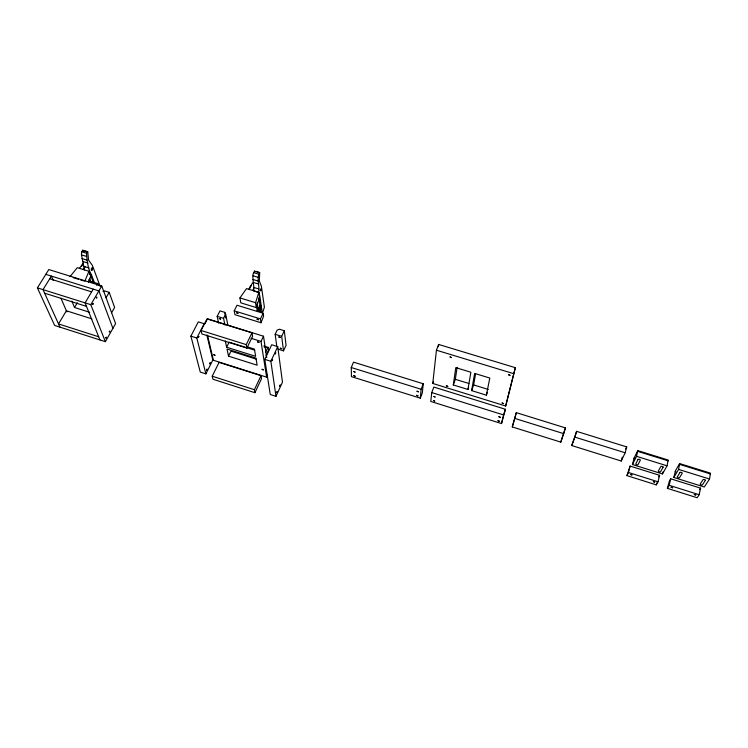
<?xml version="1.0" encoding="UTF-8"?>
<svg xmlns="http://www.w3.org/2000/svg" width="748" height="748" viewBox="0 0 748 748"><rect width="100%" height="100%" fill="white"/><g stroke="black" fill="none" stroke-linecap="round" stroke-linejoin="round"><path stroke-width="1.12" d="M262.202 312.299L259.706 295.516L258.668 292.431L253.544 290.879C255.302 285.614 248.009 266.428 259.687 272.618L259.332 280.93L261.37 286.26L264.399 307.194L262.847 311.963L257.228 310.775L256.358 305.175M258.668 292.431C259.818 285.96 256.274 278.48 259.687 272.618M84.505 269.925L81.476 254.872L81.597 251.739L82.822 250.262L87.759 251.767L88.526 260.014L92.397 265.447L100.195 286.503M94.557 283.006L91.387 274.563C88.058 269.514 86.88 260.117 86.534 253.245L87.759 251.767M420.311 398.17L421.133 389.269L423.218 383.771L353.533 362.154L351.261 367.52L351.457 376.637L420.311 398.17L422.368 392.728L423.218 383.771M431.755 392.578L430.773 401.452L501.515 423.574L505.433 409.278L433.812 387.062L431.755 392.578L503.563 414.934L501.515 423.574M432.765 383.444L436.43 350.214L438.618 344.445L515.335 367.679L505.676 406.024L432.765 383.444L433.457 381.583M438.356 346.754L438.618 344.445M453.307 384.958L455.794 367.642L470.866 372.252L467.958 389.474L453.307 384.958L455.354 379.32L457.103 367.343M471.633 390.615L474.643 373.411L489.809 378.049L486.368 395.168L471.633 390.615L473.634 384.94L475.541 374.122M709.525 479.038L710.422 473.138L679.633 463.582L675.528 470.576L673.817 477.476L704.27 486.995L709.525 479.038L678.586 469.407L673.817 477.476M699.165 494.718L700.586 488.154L670.713 478.795L669.348 481.123L667.384 488.369L697.164 497.738L699.165 494.718L669.198 485.302L667.384 488.369M678.586 469.407L679.633 463.582M669.198 485.302L670.713 478.795M505.676 406.024L515.335 367.679M667.057 465.817L668.16 460.029L637.782 450.605L634.257 457.72L632.443 464.527L662.476 473.923L667.057 465.817L636.539 456.317L632.443 464.527M662.476 473.923L662.943 471.96M656.295 484.872L658.034 481.787L659.586 475.317L630.106 466.079L626.908 475.616L656.295 484.872L656.763 482.937M636.539 456.317L637.782 450.605M626.908 475.616L628.46 472.493L630.106 466.079M512.277 426.94L516.326 412.662L565.46 427.903L560.794 442.115L512.277 426.94L516.326 412.662M625.169 452.783L626.702 446.902L576.577 431.353L571.762 445.546L621.251 461.03L625.169 452.783L574.903 437.131L571.762 445.546M621.251 461.03L622.261 457.15M574.903 437.131L576.577 431.353M560.794 442.115L565.46 427.903M705.373 480.31L702.522 484.741A1.216 0.542 13.3 0 1 701.063 484.854A1.216 0.542 13.3 0 1 700.221 484.021L703.008 479.72A1.225 0.552 13.2 0 1 704.177 479.524L704.485 479.608A1.225 0.552 13.2 0 1 705.336 480.16L705.364 480.3M256.349 307.606L259.537 297.293L258.799 292.337L246.503 288.616L239.93 297.919L240.809 302.846L256.349 307.606L255.582 302.697L258.799 292.337M503.563 414.934L505.433 409.278M486.368 395.168L487.35 392.317M467.958 389.474L468.622 387.595M88.376 282.211L90.826 276.246L88.947 271.262L84.814 281.248M275.993 396.328L282.464 382.181L277.732 346.623L271.702 344.744L264.783 359.386L270.252 394.486L275.993 396.328L270.86 361.293L277.732 346.623M278.181 349.185L283.501 350.849L286.063 345.314L284.315 330.728L279.443 329.223L277.153 330.111L275.171 334.309L276.825 346.614M207.523 335.272L213.423 360.265L266.625 377.16L267.56 375.15M254.937 392.709L261.501 378.722L261.005 375.692L219.089 362.387L212.217 376.207L212.956 379.236L254.937 392.709L254.404 389.727L261.005 375.692M283.501 350.849L281.687 336.329L284.315 330.728M265.493 351.953L268.205 347.381L268.597 349.999L266.026 355.431M625.721 448.978L626.702 446.902M266.625 377.16L261.005 341.415L263.492 336.217L207.467 318.816L204.84 323.912M261.024 322.743L263.605 316.18L263.174 313.281L237.013 305.259L234.208 310.831L234.937 314.693L261.024 322.743L260.444 318.9L263.174 313.281M246.887 348.072L252.581 336.338L251.992 332.86L207.037 318.891L201.062 330.485L201.913 333.973L246.887 348.072L246.26 344.632L251.992 332.86M257.125 302.725L258.256 309.691L259.874 310.467L260.781 308.615M258.163 309.485L260.444 304.838L258.462 309.896M258.21 309.616L260.491 304.978M258.312 309.756L260.528 305.044M258.546 309.971L260.818 305.324M258.64 310.027L260.454 306.315L258.845 310.139M259.06 310.224L260.874 306.502M228.514 356.151L227.009 349.017L255.947 358.124L257.144 365.192L228.514 356.151L230.982 351.149L256.246 359.105M246.812 346.689L254.414 349.073L255.638 356.338L226.625 347.212L229.131 342.173L254.741 350.195M205.887 373.869L196.808 338.002L204.185 323.706L198.304 321.874L190.89 336.142L200.277 372.074L205.887 373.869L212.806 360.069L206.878 335.067M224.97 325.146L223.559 318.33L225.653 314.207L224.755 312.346L219.977 310.878L217.172 316.357L218.64 323.183M658.707 476.869L659.586 475.317M105.365 341.677L115.594 323.604L101.756 285.988L48.816 269.542L37.4 287.868L54.641 325.427L105.365 341.677L90.807 304.67L37.4 287.868M111.602 312.739L114.631 307.447L109.18 292.337L104.552 290.897L103.009 291.468M106.066 297.704L109.18 292.337M90.807 304.67L101.756 285.988M96.698 285.399L97.754 283.614L89.171 280.939M93.22 289.13L85.104 302.875L99.952 339.938M252.646 290.476L253.722 288.653M248.757 289.298L252.534 282.922M89.695 312.29L74.52 307.493L77.334 302.762M699.586 489.678L700.586 488.154M83.112 269.467L85.066 266.84M79.419 268.326L83.365 263.09M69.994 276.648L77.287 267.672L89.358 271.421M680.035 472.409L677.323 476.869A1.206 0.542 13.8 0 0 678.184 477.71A1.206 0.542 13.8 0 0 679.605 477.589L682.223 473.241A1.216 0.542 13.7 0 0 681.652 472.512L681.363 472.399A1.216 0.542 13.7 0 0 680.222 472.334L680.054 472.409M257.228 310.775L257.873 310.439M254.208 271.169L259.425 272.73M253.488 272.609L258.696 274.179M253.076 275.778L258.275 277.34M252.992 279.5L258.182 281.061M253.45 282.473L258.621 284.034M253.684 287.41L258.827 288.971M436.43 350.214L513.362 373.589M239.93 297.919L255.582 302.697M82.448 250.346L87.385 251.852M81.597 251.739L86.534 253.245M81.476 254.872L86.413 256.377M81.934 258.565L86.843 260.07M83.075 261.557L87.965 263.062M234.208 310.831L260.444 318.9M455.354 379.32L468.921 383.49M473.634 384.94L488.332 389.465M84.169 266.484L89.04 267.98M89.302 274.226L91.237 274.825M217.172 316.357L223.559 318.33M275.171 334.309L281.687 336.329M637.792 451.399L668.235 460.852M679.736 464.415L710.6 473.998M73.164 277.63L78.465 279.275M80.578 279.939L83.757 280.921M351.261 367.52L421.133 389.269M514.493 418.328L563.758 433.662M45.815 274.357L98.886 290.897L112.911 328.353M251.094 338.32L261.005 341.415M634.257 457.72L635.005 457.954M633.93 458.692L634.678 458.926M675.192 471.558L675.949 471.792M49.723 278.78L91.602 291.86M263.876 346.025L268.205 347.381M264.175 346.848L267.429 347.857M201.062 330.485L246.26 344.632M628.46 472.493L658.034 481.787M190.89 336.142L196.808 338.002M264.783 359.386L270.86 361.293M44.609 293.179L86.506 306.381M91.882 318.863L66.376 310.775L58.512 323.921L98.68 336.768M212.217 376.207L254.404 389.727M90.274 276.096L91.209 276.816L93.575 283.081M59.971 327.138L43.01 289.635L51.388 276.096L53.211 280.304M60.953 298.218L66.871 311.916M71.845 301.098L74.52 307.493M89.554 278.275L91.144 282.435M88.975 279.406L89.779 281.519M82.822 250.262L83.187 251.225M97.754 283.614L98.484 285.568M250.178 288.074C249.795 287.447 250.842 284.586 251.234 285.96M225.298 340.929L226.625 347.212M224.755 312.346L225.915 318.059M225.653 314.207L227.962 325.604M263.492 336.217L266.746 357.553M259.593 299.191L259.93 301.453M258.873 297.741L260.743 310.196A1.038 0.496 26 0 1 259.874 310.467M254.479 271.056L254.619 272.029M81.635 266.55A1.374 0.608 -72.9 0 1 81.887 265.531M82.037 265.231A1.374 0.608 -72.9 0 1 82.579 264.717M213.722 354.683L214.975 355.253L213.722 354.683M219.295 318.498L220.567 319.078L219.295 318.498M236.77 312.898L238.06 313.487L236.817 312.823M198.267 337.432L198.837 336.469L198.267 337.432M206.476 370.148L207.009 369.213L206.476 370.148M209.674 363.78L210.151 362.817L209.674 363.78M257.05 319.144L258.35 319.733L257.05 319.144M257.621 341.873L258.939 342.472L257.621 341.873M260.295 290.439C261.23 292.823 261.65 285.474 260.295 290.439M262.081 369.297L263.333 369.867L262.081 369.297M272.076 360.63L272.553 359.61L272.076 360.63M275.245 353.879L275.713 352.869L275.245 353.879M276.704 392.597L277.153 391.606L276.704 392.597M279.687 386.062L280.173 385.108L279.687 386.062M278.817 336.946L280.098 337.526L278.817 336.946M280.266 348.213L281.529 348.783L280.322 348.147M92.621 304.043C93.042 305.857 93.659 301.687 92.621 304.043M96.333 297.704C96.763 299.509 97.324 295.404 96.333 297.704M105.805 337.806C106.216 339.442 106.73 335.581 105.805 337.806M109.292 331.654C109.685 333.299 110.237 329.438 109.292 331.654M630.442 474.475L631.92 474.943L630.442 474.475M653.303 481.665L654.79 482.133L653.378 481.6M663.121 467.145L660.643 471.661A1.197 0.533 14.3 0 1 659.24 471.782A1.197 0.533 14.3 0 1 658.38 470.95L660.802 466.565A1.206 0.542 14.2 0 1 661.915 466.359L662.223 466.434A1.206 0.542 14.2 0 1 663.074 466.986L663.121 467.126M353.757 371.494L355.094 372.102L353.757 371.494M353.832 375.674L355.15 376.272L353.832 375.674M671.124 487.275L672.611 487.743L671.124 487.275M694.284 494.559L695.808 494.942L694.284 494.559M417.001 391.213L418.338 391.821L417.001 391.213M416.645 395.309L417.982 395.907L416.645 395.309M450.053 356.927L451.493 357.581L450.053 356.927M433.905 396.487L435.252 397.095L433.99 396.421M433.438 400.554L434.775 401.162L433.522 400.489M446.378 385.818L447.79 386.361L446.378 385.818M638.025 459.468L635.791 463.891A1.187 0.533 14.8 0 0 636.67 464.732A1.187 0.533 14.8 0 0 638.044 464.592L640.297 460.179A1.197 0.542 14.7 0 0 639.699 459.431L639.409 459.328A1.197 0.542 14.7 0 0 638.306 459.272L638.025 459.468M508.481 374.701L509.986 375.272L508.481 374.701M502.048 403.041L503.479 403.583L502.142 402.976M498.897 416.748L500.29 417.281L498.897 416.748M497.981 420.722L499.374 421.255L497.981 420.722M92.088 270.047A1.374 0.598 -72.9 0 0 92.5 267.765A1.374 0.598 -72.9 0 0 91.312 269.177A1.374 0.598 -72.9 0 0 92.088 270.047"/></g></svg>
